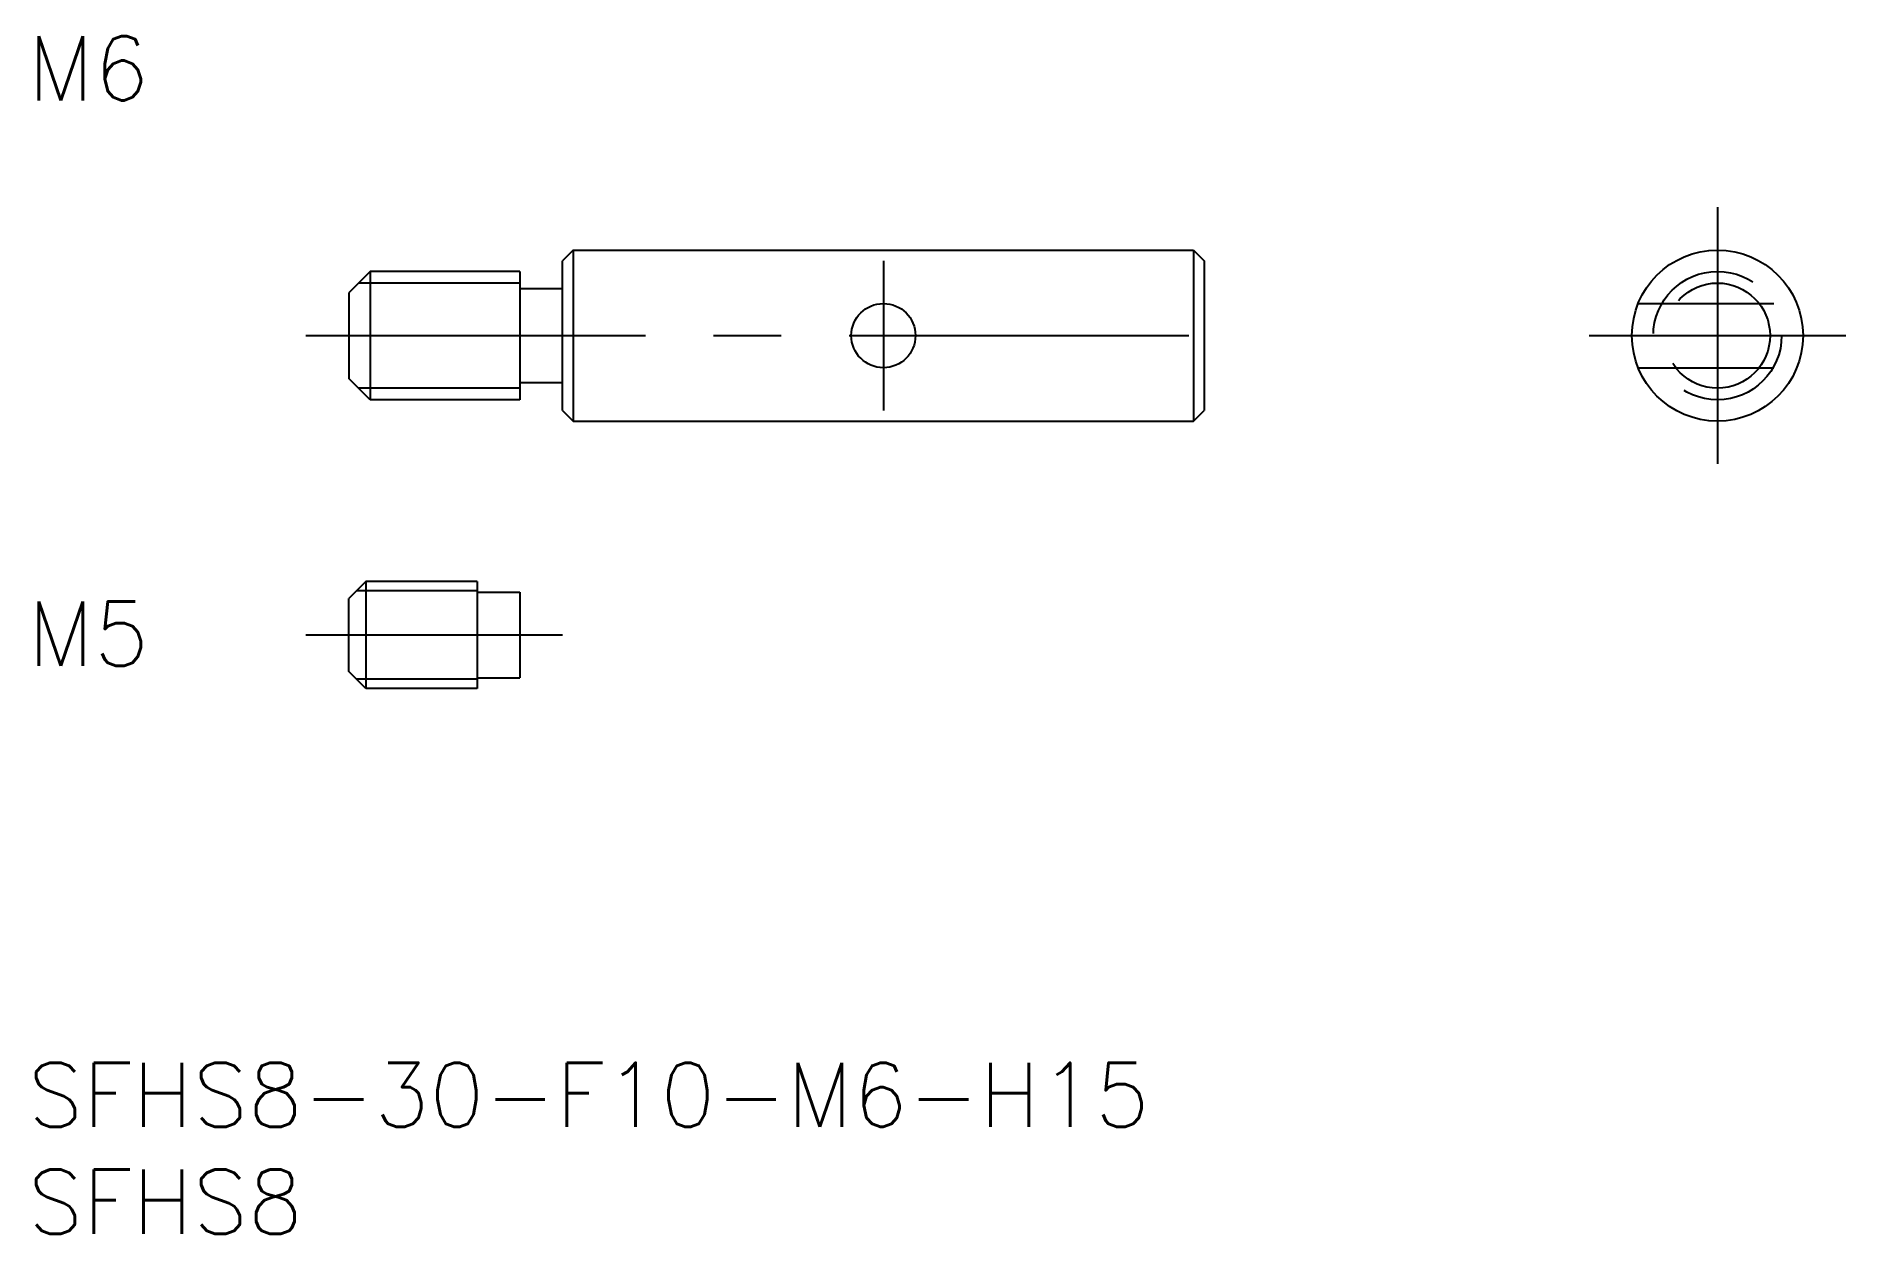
# Model space of a CAD drawing. Extents: x 0.4 to 85, y -8 to 48.
import ezdxf

# ---------------------------------------------------------------- set-up
doc = ezdxf.new("R2010")
doc.units = 0
doc.header["$LTSCALE"] = 0.5
doc.linetypes.add('CENTER', pattern=[50.8, 31.75, -6.35, 6.35, -6.35])
doc.linetypes.add('DASHED', pattern=[19.05, 12.7, -6.35])
for name, color, linetype in [('MSM_CENTER', 1, 'CENTER'), ('MSM_CONTINUOUS', 7, 'CONTINUOUS'), ('MSM_DASHED', 4, 'DASHED'), ('MSM_NARROW', 5, 'CONTINUOUS'), ('MSM_PART_NUMBER', 7, 'CONTINUOUS')]:
    doc.layers.add(name, color=color, linetype=linetype)
doc.styles.get("Standard").update_dxf_attribs({"font": 'txt.shx', "height": 1, "bigfont": 'bigfont.shx'})

# ---------------------------------------------------------------- blocks, each defined once
blk = doc.blocks.new('*U6')
at = {"layer": 'MSM_PART_NUMBER'}
blk.add_text('SFHS8-30-F10-M6-H15', height=3, dxfattribs=at).set_placement((0, -3))
blk = doc.blocks.new('*U7')
at = {"layer": 'MSM_PART_NUMBER'}
blk.add_text('SFHS8', height=3, dxfattribs=at).set_placement((0, -8))
blk = doc.blocks.new('*U8')
at = {"layer": 'MSM_PART_NUMBER'}
blk.add_text('M6', height=3, dxfattribs=at).set_placement((0, 45))
blk = doc.blocks.new('*U9')
at = {"layer": 'MSM_PART_NUMBER'}
blk.add_text('M5', height=3, dxfattribs=at).set_placement((0, 18.561))

msp = doc.modelspace()

# ---------------------------------------------------------------- linework, layer by layer
at = {"layer": 'MSM_CENTER'}
for p, q in [((79, 40), (79, 28)), ((40, 37.5), (40, 30.5)), ((13, 34), (57, 34)), ((73, 34), (85, 34)), ((13, 20), (25, 20))]:
    msp.add_line(p, q, dxfattribs=at)
at = {"layer": 'MSM_CONTINUOUS'}
for p, q in [((25.5, 38), (25, 37.5)), ((25, 30.5), (25, 37.5)), ((25.5, 38), (54.5, 38)), ((25.5, 38), (25.5, 30)), ((54.5, 38), (54.5, 30)), ((54.5, 38), (55, 37.5)), ((55, 37.5), (55, 30.5)), ((16, 37), (15, 36)), ((23, 37), (16, 37)), ((16, 37), (16, 31)), ((23, 37), (23, 31)), ((15, 36), (15, 32)), ((23, 36.2), (25, 36.2)), ((16, 31), (15, 32)), ((23, 31.8), (25, 31.8)), ((23, 31), (16, 31)), ((25, 30.5), (25.5, 30)), ((54.5, 30), (55, 30.5)), ((25.5, 30), (54.5, 30)), ((15.8, 22.5), (15, 21.7)), ((21, 22.5), (15.8, 22.5)), ((15.8, 22.5), (15.8, 17.5)), ((21, 22.5), (21, 17.5)), ((21, 22), (23, 22)), ((23, 22), (23, 18)), ((15, 18.3), (15, 21.7)), ((15.8, 17.5), (15, 18.3)), ((21, 18), (23, 18)), ((21, 17.5), (15.8, 17.5))]:
    msp.add_line(p, q, dxfattribs=at)
for centre, radius in [((79, 34), 4), ((40, 34), 1.5)]:
    msp.add_circle(centre, radius, dxfattribs=at)
at = {"layer": 'MSM_DASHED'}
for p, q in [((75.292, 35.5), (82.708, 35.5)), ((75.292, 32.5), (82.708, 32.5))]:
    msp.add_line(p, q, dxfattribs=at)
for radius in [3, 2.458]:
    msp.add_circle((79, 34), radius, dxfattribs=at)
at = {"layer": 'MSM_NARROW'}
for p, q in [((23, 36.458), (15.458, 36.458)), ((23, 31.541), (15.458, 31.541)), ((21, 22.067), (15.367, 22.067)), ((21, 17.933), (15.367, 17.933))]:
    msp.add_line(p, q, dxfattribs=at)

# ---------------------------------------------------------------- block references
at = {"layer": 'MSM_CONTINUOUS'}
for name in ['*U8', '*U9', '*U6', '*U7']:
    msp.add_blockref(name, (0, 0), dxfattribs=at)

doc.saveas('drawing.dxf')
